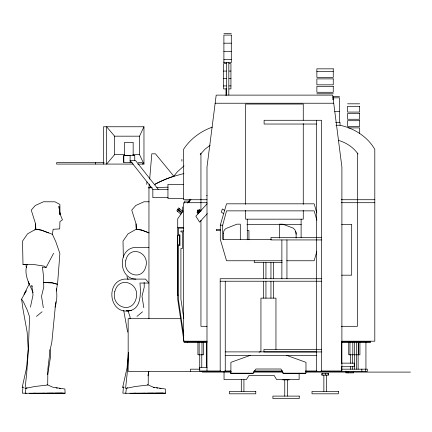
<?xml version="1.0" encoding="UTF-8"?>
<svg xmlns="http://www.w3.org/2000/svg" width="432" height="432" viewBox="0 0 432 432"><rect width="100%" height="100%" fill="white"/><g stroke="black" fill="none" stroke-linecap="round" stroke-linejoin="round"><path stroke-width="0.65" d="M148.333 371.542L148.203 384.296L147.809 385.069L135.41 386.473L125.561 388.476L127.138 373.826L128.504 355.293M130.021 318.805L130.075 316.856L128.056 310.937C108.691 313.259 105.683 281.27 124.502 279.099L145.498 279.099L148.937 283.046L139.952 283.046C140.719 292.653 141.842 309.928 128.066 310.889M128.363 352.426L127.057 367.94L122.677 387.315L123.984 387.207M146.734 184.388L146.945 181.845M148.937 188.082L149.272 184.048M149.683 179.145L151.799 153.824L155.444 153.824L173.902 176.288L183.962 173.513M55.782 301.736L51.899 341.68L50.117 350.087L47.871 368.858L47.714 384.296L47.32 385.069L34.922 386.473L25.072 388.476L26.649 373.826L28.161 353.306L29.587 316.856L27.362 310.343L23.62 302.27L21.6 299.144L26.087 291.044M22.982 386.98L22.367 393.169L26.233 393.233M123.471 386.98L122.855 393.169L126.079 393.223M43.664 282.587L52.321 282.863L57.542 284.272L59.881 253.508L55.841 241.812L52.412 234.306L53.125 229.284L59.724 228.911L59.918 221.621L62.44 219.834L59.827 213.365M56.354 290.914L57.391 284.256L52.18 282.825L43.616 282.528M30.418 307.136L33.016 295.04L31.801 285.46L32.141 286.735M47.687 374.587L50.62 356.227L49.869 349.569M147.906 375.872L148.856 371.363M271.264 239.404L222.707 239.404L222.707 225.169L226.546 210.865L314.145 210.865L316.899 220.196M282.166 260.761L226.546 260.761L220.288 239.404L220.288 225.169L226.546 203.818L314.145 203.818L316.796 212.873M316.796 251.699L314.145 260.761L286.708 260.761M54.983 307.201C57.035 301.32 57.256 294.97 56.279 288.851L56.317 289.883M27.281 264.179C23.242 273.931 29.322 283.905 33.183 292.702M137.808 164.079L143.969 164.079L139.541 154.667L139.541 136.177L143.969 126.76L103.469 126.76L103.469 164.079M24.035 294.397L29.484 283.43M42.293 267.106L46.127 267.424L53.617 253.265M24.894 293.042L26.228 290.855M254.572 370.915L252.898 373.534L230.548 373.534L230.548 370.98M123.336 257.175L123.012 241.11L128.007 233.869L136.291 229.208L136.064 223.879L131.744 210.119L135.761 205.486L144.007 201.766L149.121 201.787M177.725 211.469L178.713 209.925M178.794 209.806L179.572 208.661M187.612 203.062L190.247 199.195M183.006 211.021L177.725 218.781L177.725 299.376L184.151 342.549L207.031 342.549M188.671 202.7L190.933 199.373M173.858 176.191L177.336 171.833L184.064 165.85M114.604 154.667L106.596 164.079L106.596 126.76L114.604 136.177L114.604 154.667L124.713 154.667M206.696 195.739L207.063 195.334M207.16 203.688L195.858 216.2L199.606 222.134L207.295 213.629M197.008 212.355L199.687 209.45M197.235 212.738L199.924 209.817M197.392 213.197L200.237 210.109M197.861 213.953L200.702 210.865M34.819 230.045L35.802 229.208L35.575 223.879L31.255 210.119L35.273 205.486L43.519 201.766L55.026 201.82L59.897 204.444L59.978 214.396L59.8 213.16M36.455 316.413L42.061 311.774M136.949 316.413L142.549 311.774M210.168 145.249L205.146 149.062L200.194 154.499L200.945 153.409L200.945 211.124M27.038 387.607L25.936 388.303L25.245 393.287L53.098 393.19M127.532 387.607L126.425 388.303L125.734 393.287L153.587 393.19M148.937 318.686L148.959 187.807M250.301 355.347L230.904 362.345L230.904 373.183L253.255 373.183L255.933 369.004L280.962 369.004L283.473 373.183L305.986 373.183L305.986 362.345L286.589 355.347M259.06 352.188L260.939 351.513L260.939 298.129L275.956 298.129L275.956 349.51M212.344 127.121C200.734 131.236 190.242 138.92 183.557 149.348L183.557 199.724L207.014 199.724M23.474 387.191L22.189 387.315L26.563 367.94L28.215 348.916L27.14 332.068L22.972 309.161L21.6 299.144M122.677 387.315L123.962 387.191M62.446 393.071L42.206 393.287M162.934 393.071L142.7 393.287M148.937 187.817L152.248 187.704M156.886 187.547L168.14 187.159M52.412 234.306L41.348 230.126L35.786 229.198L27.518 233.869L22.523 241.11L22.999 264.535L33.318 264.454L43.988 266.096L46.127 267.424M44.874 393.196L29.457 393.287M55.004 393.206L65.102 393.196L64.913 389L52.774 387.196L47.029 384.626M145.363 393.196L129.951 393.287M155.498 393.206L165.591 393.196L165.402 389L153.268 387.196L147.517 384.626M223.895 33.453L231.293 33.453M223.895 43.189L231.293 43.189M223.895 51.305L231.293 51.305M223.895 59.416L231.293 59.416M223.538 62.143L224.03 62.143M226.276 63.628L223.538 63.628L223.538 88.9L226.622 88.9M229.084 63.628L230.936 63.628L230.936 88.9L229.084 88.9M223.538 71.064L226.276 71.064M229.084 71.064L230.936 71.064M316.872 71.431L333.25 71.431M223.538 78.494L226.276 78.494M229.084 78.494L230.936 78.494M223.538 85.925L226.276 85.925M229.084 85.925L230.936 85.925M316.872 93.771L333.25 93.771M339.547 96.482L333.088 96.482L333.088 99.765M333.088 97.832L339.547 97.832L339.547 122.288M332.969 99.727L333.25 99.727M215.152 103.232L333.731 103.232M347.549 103.81L359.662 103.81M334.757 111.348L339.547 111.348M335.648 122.391L340.033 122.391L340.033 125.269C354.164 128.272 367.508 136.669 374.803 149.348L374.803 341.199L341.804 341.199M316.489 124.033L264.114 124.033L264.114 120.28L321.554 120.28L321.554 371.331M335.983 125.269L340.033 125.269M348.365 127.899L359.662 127.899L359.456 133.655M114.604 136.177L139.541 136.177M132.802 154.667L139.541 154.667M134.752 155.628L123.709 155.628L123.709 162.437L132.154 162.437M104.22 162.605L56.63 162.605L56.63 164.079L133.234 164.079M138.305 162.605L142.312 162.605L142.312 164.079M183.557 184.334L167.945 184.334L167.945 198.482L183.557 198.482M158.225 189.313L135.486 160.472L130.097 160.472L152.836 189.313L168.113 189.313M168.113 197.672L152.836 197.672L152.836 189.313M341.231 199.724L374.803 199.724M189.378 201.069L184.653 201.069L184.658 203.072M207.014 202.705L183.557 202.705L183.557 341.199L207.128 341.199M341.231 202.705L374.803 202.705M246.953 224.327L301.336 224.327M341.62 224.327L351.691 224.327L351.691 275.184L341.62 275.184M220.288 225.169L222.707 225.169M177.725 227.416L183.789 227.416M183.762 228.139L178.367 228.139L178.367 234.781L179.966 234.781L179.966 245.57L178.367 245.57L178.367 299.317L183.805 335.848M220.288 229.349L216.308 229.349L216.308 230.65L220.288 230.65M247.277 230.526L248.935 230.526L248.935 239.782M183.562 230.98L180.905 230.98L180.905 231.935L182.504 231.935L182.504 248.416L180.905 248.416L180.905 299.079L183.778 318.368M321.554 237.427L270.994 237.427L270.994 239.933L321.554 239.933M148.937 247.406L135.508 247.406C117.709 248.173 117.985 278.802 135.864 279.099M282.166 262.537L254.264 262.537L254.264 260.761M321.554 278.726L220.19 278.726L220.19 371.331M220.19 281.227L321.554 281.227M178.049 295.169L177.417 295.169L177.417 241.753M128.968 310.792L126.36 310.792A10.649 10.649 0 0 0 131.431 310.252M180.614 318.686L128.164 318.686L128.164 371.331L231.223 371.331M207.014 326.306L200.945 326.306L200.945 220.282M341.231 326.306L357.415 326.306L357.415 153.09L357.961 153.965C353.338 147.215 346.102 142.538 338.288 140.335M341.485 341.534L341.896 341.534M184.696 341.831L206.923 341.831M341.615 341.831L369.9 341.831M341.609 342.549L370.543 342.549L370.543 341.199M321.554 349.429L263.947 349.429L263.947 351.934L321.554 351.934M225.256 351.891L316.489 351.891M225.256 355.644L316.489 355.644M341.404 363.145L354.229 363.145L354.229 366.719L341.426 366.719M207.149 367.411L199.519 367.411L199.519 370.985L220.79 370.985M199.946 369.171L190.48 369.171L190.48 371.331M341.302 369.171L367.367 369.171L367.367 371.331L305.305 371.331M224.527 370.985L230.596 370.985M254.205 370.985L282.539 370.985M305.473 370.985L316.937 370.985M320.981 370.985L341.896 370.985L341.896 167.06L332.694 95.116L216.189 95.121L206.993 167.06L206.993 370.985M253.849 371.331L282.409 371.331M202.192 372.098L231.077 372.098M253.633 372.098L282.582 372.098M305.494 372.098L410.4 372.098M305.629 373.529L283.111 373.534L281.545 370.915M282.728 379.858L289.278 379.858M46.969 393.212L65.102 393.196M147.458 393.212L165.591 393.196M133.996 393.212L136.042 393.223M33.507 393.212L35.548 393.223M22.999 264.535L26.816 264.708M153.376 387.493L154.645 387.677M156.546 387.958L157.815 388.141M159.716 388.422L160.985 388.611M56.057 387.958L57.326 388.141M59.227 388.422L60.496 388.611M48.557 232.886L41.283 230.126L35.786 229.198L35.575 223.879M224.629 210.346L222.323 208.975L221.362 212.258L223.668 213.624M182.758 211.383L178.67 207.895L177.892 209.039L181.98 212.528M181.899 212.647L177.811 209.158L176.823 210.697L180.916 214.186M177.606 209.552L181.694 213.041M136.291 229.214L136.064 223.879M198.812 210.816L198.191 209.812L197.564 210.492L198.499 211.999M197.964 210.06L198.029 210.746L197.753 210.292M126.884 276.507L128.045 279.547M296.12 238.118L296.12 234.263A9.223 9.223 0 0 0 295.871 232.114L294.808 229.646L293.112 228.053L282.717 224.181L279.337 224.181L279.337 238.081M25.963 265.793L26.455 267.732M123.698 310.473L127.629 332.068M143.818 307.714L142.009 296.266L144.256 287.064L144.131 282.436M43.33 307.714L41.521 296.266L43.767 287.064L43.465 275.827L42.498 267.581M28.604 281.642L28.793 283.635M365.936 342.306L365.936 369.306M365.699 369.171L365.699 371.331M361.838 369.171L361.838 371.331M359.926 342.549L359.926 354.78L348.743 354.78L348.743 342.549M358.333 342.549L358.333 354.78M358.258 342.549L358.258 354.78M358.123 354.78L358.123 369.171M356.665 342.549L356.665 354.78M356.454 354.78L356.454 369.171M354.402 342.549L354.402 369.171M353.565 371.531L353.565 372.875L345.94 372.875L345.94 371.115M352.809 342.549L352.809 354.78M352.593 354.78L352.593 363.285M352.593 366.557L352.593 369.171M350.546 354.78L350.546 363.285M350.546 366.557L350.546 369.171M349.979 342.549L349.979 354.78M348.16 371.531L348.16 372.875M341.539 341.377L341.539 363.236M341.539 366.611L341.539 371.331M328.126 373.502L328.126 375.127M326.495 375.127L326.495 391.376M325.377 373.502L325.377 375.127M323.865 375.127L323.865 391.376M322.105 373.502L322.105 375.127M316.489 120.28L316.489 371.331M303.264 120.204L303.264 104.042L245.624 104.042L245.624 204.358M303.264 123.568L303.264 204.358M303.264 210.416L303.264 219.17L245.624 219.17L245.624 210.416M301.115 219.17L301.115 237.767M299.128 373.194L299.128 379.571L276.61 379.571L274.099 375.392L249.07 375.392L246.391 379.571L224.041 379.571L224.041 371.282M287.383 379.858L287.383 396.106M286.945 239.933L286.945 278.726M284.753 379.858L284.753 396.106M281.88 239.933L281.88 278.726M273.451 262.537L273.451 278.656M273.451 281.34L273.451 298.129M270.95 262.537L270.95 278.656M270.95 281.34L270.95 298.129M265.945 262.537L265.945 278.656M265.945 281.34L265.945 298.129M263.439 262.537L263.439 278.656M263.439 281.34L263.439 298.129M247.277 219.17L247.277 239.782M243.923 379.674L243.923 391.376M241.299 379.674L241.299 391.376M240.311 239.404L240.311 224.181L236.93 224.181L226.044 228.496L224.635 229.624L223.9 231.007A6.68 6.68 0 0 0 223.528 233.242M228.82 62.662L228.82 95.116M226.368 62.662L226.368 95.116M226.012 88.9L226.012 95.504M225.256 281.227L225.256 371.331M223.522 233.242L223.522 239.404M206.631 341.377L206.631 367.286M203.575 342.549L203.575 354.78L197.921 354.78L197.921 342.549M201.982 342.549L201.982 354.78M201.771 354.78L201.771 367.211M199.724 354.78L199.724 369.171M199.152 342.549L199.152 354.78M187.456 342.241L187.456 342.549M182.687 206.858L182.687 211.939M181.904 159.408L181.904 161.163M143.969 126.76L143.969 164.079M134.752 155.558L134.752 160.472M133.159 155.628L133.159 142.333L124.589 142.333L124.589 155.628M130.097 162.437L130.097 155.509L123.8 155.509L123.8 162.437M95.58 162.605L95.58 164.079M150.925 186.613A105.419 105.419 0 0 0 148.948 187.834A105.359 105.359 0 0 1 150.433 186.91M295.682 231.439A9.045 9.045 0 0 1 296.114 234.263M114.777 291.643C110.738 306.812 132.111 314.858 136.193 298.247C140.233 283.079 118.859 275.033 114.777 291.643M125.836 260.161C122.062 274.363 142.074 281.896 145.892 266.344C149.672 252.142 129.659 244.609 125.836 260.161M231.293 35.078L223.895 35.078L223.895 62.662L231.293 62.662L231.293 35.078M333.25 68.839L316.872 68.839L316.872 77.387L333.25 77.387L333.25 68.839M333.25 78.878L316.872 78.878L316.872 84.834L333.25 84.834L333.25 78.878M333.25 86.324L316.872 86.324L316.872 92.281L333.25 92.281L333.25 86.324M359.662 106.315L347.549 106.315L347.549 112.072L359.662 112.072L359.662 106.315M359.662 113.508L347.549 113.508L347.549 119.264L359.662 119.264L359.662 113.508M359.662 120.706L347.549 120.706L347.549 126.463L359.662 126.463L359.662 120.706M179.323 235.499L177.53 235.499L177.53 244.841L179.323 244.852L179.323 235.499M328.39 373.502L321.84 373.502L321.84 375.127L328.39 375.127L328.39 373.502M255.782 391.376L229.441 391.376L229.441 393.811L255.782 393.811L255.782 391.376M338.348 391.376L312.012 391.376L312.012 393.811L338.348 393.811L338.348 391.376M299.236 396.106L272.9 396.106L272.9 398.547L299.236 398.547L299.236 396.106M141.836 230.126L136.274 229.198L141.772 230.126L149.045 232.886L141.836 230.126M59.87 212.836L58.941 206.339L59.978 214.396L59.87 212.836M173.896 176.267A105.419 105.419 0 0 0 154.948 184.307A105.359 105.359 0 0 1 173.896 176.272"/></g></svg>
